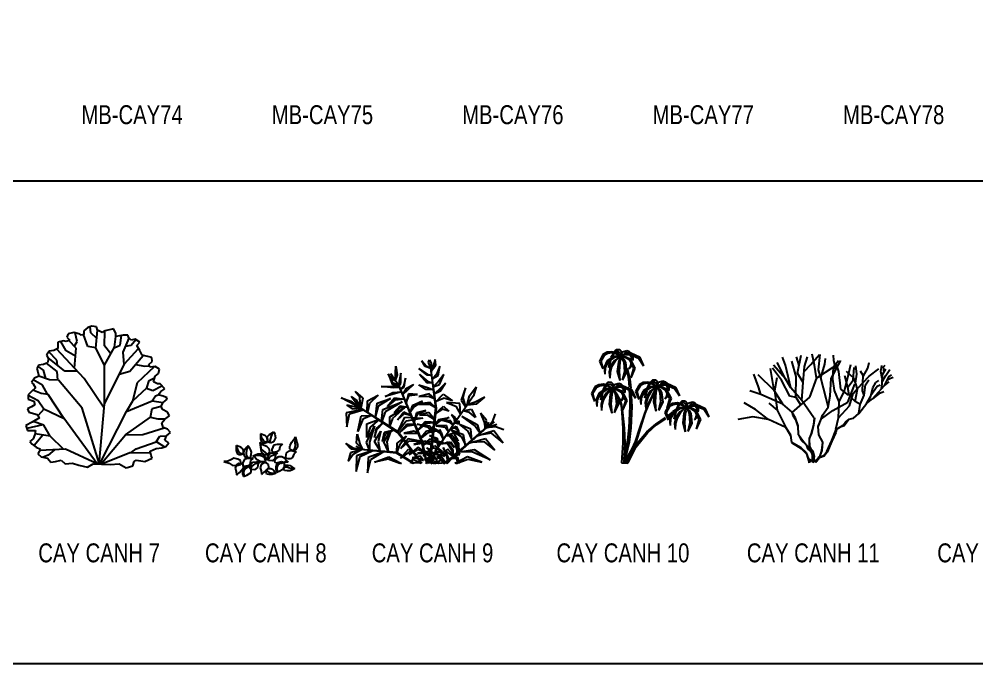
# Model space of a CAD drawing. Header units: millimetres. Extents: x 21129 to 2803301, y -510327 to 166837.
# Drawn here: x 243254 to 263474, y -160163 to -146545 of the extents above; entities that cross this region are included whole.
import ezdxf
from ezdxf.enums import TextEntityAlignment as Align

# ---------------------------------------------------------------- set-up
doc = ezdxf.new("R2010")
doc.units = ezdxf.units.MM
doc.layers.add('....01_TNT_A_DRAWING', color=7, linetype='Continuous')
doc.layers.add('....20_TNT_N_TEXT', color=9, linetype='Continuous')
doc.layers.add('....13_TNT_F_TREE', color=76, linetype='Continuous', transparency=0.5)
doc.styles.add('.TNT_A_TXT_3_NOTE', font='uromans.shx', dxfattribs={"width": 0.8})

# ---------------------------------------------------------------- blocks, each defined once
blk = doc.blocks.new('.TNT_KHUNG LAYOUT_2')
at = {"color": 14}
blk.add_lwpolyline([(15, 312), (435, 312), (435, 15), (15, 15)], close=True, dxfattribs=at)
blk = doc.blocks.new('caycanh10')
for p, q in [((-211, 1148), (-247, 1077)), ((-198, 1138), (-234, 1076)), ((-168, 1170), (-211, 1148)), ((-161, 1156), (-198, 1138)), ((-119, 1176), (-168, 1170)), ((-102, 1126), (-166, 1084)), ((-121, 1164), (-161, 1156)), ((-94, 1115), (-153, 1074)), ((-115, 1138), (-126, 1116)), ((-70, 1155), (-121, 1164)), ((-65, 1163), (-119, 1176)), ((-110, 1135), (-117, 1119)), ((-101, 1160), (-115, 1138)), ((-90, 1157), (-110, 1135)), ((-25, 1128), (-102, 1126)), ((-70, 1196), (-94, 1170)), ((-23, 1125), (-94, 1115)), ((-27, 1125), (-89, 1084)), ((-68, 1175), (-86, 1160)), ((-29, 1125), (-82, 1077)), ((-34, 1196), (-70, 1196)), ((-25, 1125), (-70, 1155)), ((-45, 1176), (-68, 1175)), ((-20, 1128), (-65, 1163)), ((-21, 1158), (-45, 1176)), ((-16, 1131), (-35, 1099)), ((-10, 1168), (-34, 1196)), ((-27, 1128), (23, 1146)), ((-16, 1131), (-25, 1098)), ((-18, 1128), (-21, 1158)), ((-20, 1128), (-4, 1175)), ((-20, 1132), (28, 1158)), ((-20, 1128), (25, 1118)), ((-18, 1128), (-3, 1096)), ((-18, 1125), (8, 1097)), ((-16, 1132), (-10, 1168)), ((-16, 1128), (32, 1124)), ((-4, 1175), (42, 1189)), ((18, 1144), (25, 1163)), ((23, 1146), (76, 1148)), ((25, 1163), (45, 1170)), ((25, 1118), (65, 1093)), ((28, 1158), (83, 1164)), ((32, 1124), (76, 1103)), ((42, 1189), (64, 1181)), ((45, 1170), (56, 1166)), ((56, 1166), (65, 1157)), ((64, 1181), (80, 1164)), ((74, 1148), (84, 1130)), ((76, 1148), (164, 1109)), ((83, 1164), (175, 1121)), ((84, 1130), (89, 1109)), ((87, 1148), (100, 1130)), ((100, 1130), (105, 1109)), ((175, 1121), (217, 1029)), ((-247, 1077), (-213, 994)), ((-234, 1076), (-213, 997)), ((-166, 1084), (-199, 1015)), ((-199, 1015), (-191, 939)), ((-188, 1011), (-191, 939)), ((-153, 1074), (-188, 1011)), ((-130, 1084), (-153, 1007)), ((-137, 1080), (-153, 1007)), ((-130, 1023), (-145, 961)), ((-119, 1016), (-136, 958)), ((-89, 1084), (-130, 1023)), ((-82, 1077), (-119, 1016)), ((-48, 1066), (-60, 966)), ((-35, 1099), (-48, 1066)), ((-32, 1066), (-41, 968)), ((-25, 1098), (-32, 1066)), ((-3, 1096), (9, 1061)), ((8, 1097), (27, 1064)), ((9, 1061), (17, 967)), ((27, 1064), (39, 965)), ((65, 1093), (112, 1001)), ((76, 1019), (70, 1008)), ((83, 1016), (73, 1005)), ((76, 1103), (127, 1003)), ((83, 1043), (76, 1019)), ((85, 1068), (83, 1043)), ((91, 1035), (83, 1016)), ((89, 1109), (90, 1101)), ((90, 1101), (89, 1093)), ((94, 1055), (91, 1035)), ((105, 1095), (101, 1080)), ((105, 1109), (105, 1095)), ((164, 1109), (217, 1029)), ((-145, 961), (-139, 898)), ((-136, 958), (-139, 898)), ((-60, 966), (-32, 871)), ((-41, 968), (-32, 871)), ((17, 967), (-7, 875)), ((39, 965), (-7, 875)), ((63, 885), (41, 999)), ((45, 1004), (72, 885)), ((73, 1005), (60, 997)), ((70, 1008), (62, 997)), ((127, 1003), (83, 901)), ((112, 1001), (83, 901)), ((-253, 827), (-296, 805)), ((-246, 814), (-283, 795)), ((-204, 834), (-253, 827)), ((-207, 821), (-246, 814)), ((-155, 812), (-207, 821)), ((-151, 820), (-204, 834)), ((-186, 818), (-200, 795)), ((-175, 814), (-195, 792)), ((-155, 854), (-180, 827)), ((-153, 832), (-171, 818)), ((-119, 853), (-155, 854)), ((-110, 782), (-155, 812)), ((-130, 834), (-153, 832)), ((-106, 786), (-151, 820)), ((-106, 815), (-130, 834)), ((-96, 825), (-119, 853)), ((-106, 786), (-90, 832)), ((-106, 789), (-57, 815)), ((-103, 786), (-106, 815)), ((-101, 789), (-96, 825)), ((-90, 832), (-43, 846)), ((-68, 802), (-60, 820)), ((-60, 820), (-41, 827)), ((-57, 815), (-3, 821)), ((-43, 846), (-21, 838)), ((-41, 827), (-29, 823)), ((-29, 823), (-20, 814)), ((-21, 838), (-5, 821)), ((-3, 821), (90, 778)), ((69, 801), (63, 885)), ((72, 885), (82, 793)), ((170, 827), (134, 757)), ((184, 818), (147, 756)), ((213, 850), (170, 827)), ((220, 836), (184, 818)), ((262, 856), (213, 850)), ((260, 843), (220, 836)), ((267, 818), (255, 795)), ((311, 834), (260, 843)), ((316, 843), (262, 856)), ((271, 814), (264, 798)), ((280, 840), (267, 818)), ((291, 837), (271, 814)), ((311, 876), (287, 850)), ((313, 854), (296, 840)), ((347, 875), (311, 876)), ((356, 805), (311, 834)), ((336, 856), (313, 854)), ((361, 808), (316, 843)), ((360, 838), (336, 856)), ((371, 847), (347, 875)), ((365, 810), (347, 779)), ((354, 808), (404, 826)), ((365, 810), (356, 778)), ((363, 808), (360, 838)), ((361, 808), (377, 854)), ((361, 811), (409, 837)), ((365, 811), (371, 847)), ((377, 854), (423, 869)), ((399, 824), (407, 843)), ((404, 826), (457, 827)), ((407, 843), (426, 850)), ((409, 837), (464, 843)), ((423, 869), (445, 860)), ((426, 850), (437, 846)), ((437, 846), (446, 837)), ((445, 860), (462, 843)), ((455, 827), (465, 809)), ((457, 827), (545, 789)), ((464, 843), (556, 801)), ((465, 809), (471, 789)), ((468, 827), (481, 810)), ((481, 810), (486, 789)), ((-296, 805), (-332, 734)), ((-332, 734), (-299, 651)), ((-283, 795), (-320, 734)), ((-320, 734), (-299, 654)), ((-251, 741), (-284, 672)), ((-238, 731), (-273, 668)), ((-187, 783), (-251, 741)), ((-179, 772), (-238, 731)), ((-216, 741), (-238, 664)), ((-222, 738), (-238, 664)), ((-174, 741), (-216, 680)), ((-200, 795), (-211, 773)), ((-167, 734), (-204, 673)), ((-195, 792), (-202, 776)), ((-110, 786), (-187, 783)), ((-108, 782), (-179, 772)), ((-112, 782), (-174, 741)), ((-115, 782), (-167, 734)), ((-134, 723), (-145, 624)), ((-120, 756), (-134, 723)), ((-117, 723), (-126, 625)), ((-101, 788), (-120, 756)), ((-110, 756), (-117, 723)), ((-112, 786), (-62, 803)), ((-101, 788), (-110, 756)), ((-106, 786), (-60, 775)), ((-103, 786), (-88, 753)), ((-103, 782), (-78, 754)), ((-103, 775), (-38, 668)), ((-101, 786), (-53, 782)), ((-100, 779), (-34, 672)), ((-88, 753), (-77, 718)), ((-78, 754), (-59, 721)), ((-77, 718), (-69, 624)), ((-62, 803), (-9, 805)), ((-60, 775), (-20, 750)), ((-59, 721), (-47, 622)), ((-53, 782), (-9, 760)), ((-20, 750), (26, 658)), ((-12, 805), (-1, 787)), ((-9, 805), (79, 766)), ((-9, 760), (42, 661)), ((0, 725), (-2, 700)), ((-1, 787), (4, 766)), ((2, 805), (14, 787)), ((4, 766), (5, 758)), ((5, 758), (4, 750)), ((9, 712), (6, 692)), ((14, 787), (20, 766)), ((19, 752), (15, 738)), ((20, 766), (19, 752)), ((78, 660), (69, 775)), ((79, 766), (132, 686)), ((82, 762), (92, 654)), ((90, 778), (132, 686)), ((134, 757), (168, 673)), ((147, 756), (168, 677)), ((215, 763), (183, 694)), ((228, 754), (194, 691)), ((279, 806), (215, 763)), ((287, 794), (228, 754)), ((251, 763), (228, 686)), ((244, 760), (228, 686)), ((292, 764), (251, 702)), ((299, 757), (262, 696)), ((266, 601), (334, 744)), ((350, 801), (267, 627)), ((356, 808), (279, 806)), ((358, 805), (287, 794)), ((354, 805), (292, 764)), ((352, 805), (299, 757)), ((333, 745), (321, 646)), ((347, 779), (333, 745)), ((349, 745), (340, 648)), ((356, 778), (349, 745)), ((361, 808), (406, 798)), ((363, 808), (379, 775)), ((363, 805), (389, 777)), ((365, 808), (414, 804)), ((379, 775), (390, 741)), ((389, 777), (408, 744)), ((390, 741), (398, 646)), ((406, 798), (446, 773)), ((408, 744), (420, 644)), ((414, 804), (457, 782)), ((446, 773), (493, 680)), ((457, 782), (509, 683)), ((464, 723), (457, 699)), ((466, 747), (464, 723)), ((473, 714), (464, 696)), ((471, 789), (471, 781)), ((471, 781), (471, 773)), ((475, 734), (473, 714)), ((486, 774), (482, 760)), ((486, 789), (486, 774)), ((545, 789), (598, 709)), ((556, 801), (598, 709)), ((-284, 672), (-276, 597)), ((-273, 668), (-276, 597)), ((-216, 680), (-230, 618)), ((-230, 618), (-225, 555)), ((-222, 615), (-225, 555)), ((-204, 673), (-222, 615)), ((-145, 624), (-117, 528)), ((-126, 625), (-117, 528)), ((-69, 624), (-92, 532)), ((-47, 622), (-92, 532)), ((-38, 668), (-20, 608)), ((-34, 672), (-14, 612)), ((-13, 662), (-25, 654)), ((-15, 665), (-23, 654)), ((-20, 608), (-13, 532)), ((-9, 677), (-15, 665)), ((-14, 612), (-3, 534)), ((-3, 673), (-13, 662)), ((-2, 700), (-9, 677)), ((6, 692), (-3, 673)), ((42, 661), (-3, 558)), ((26, 658), (-3, 558)), ((78, 603), (78, 660)), ((92, 654), (94, 599)), ((183, 694), (190, 619)), ((194, 691), (190, 619)), ((267, 627), (226, 524)), ((251, 702), (236, 641)), ((236, 641), (242, 577)), ((245, 638), (242, 577)), ((262, 696), (245, 638)), ((321, 646), (349, 550)), ((340, 648), (349, 550)), ((398, 646), (374, 555)), ((420, 644), (374, 555)), ((454, 685), (441, 677)), ((451, 687), (444, 677)), ((457, 699), (451, 687)), ((464, 696), (454, 685)), ((509, 683), (464, 581)), ((493, 680), (464, 581)), ((523, 628), (480, 606)), ((530, 615), (493, 597)), ((571, 635), (523, 628)), ((569, 622), (530, 615)), ((620, 613), (569, 622)), ((625, 621), (571, 635)), ((589, 619), (576, 597)), ((601, 616), (580, 593)), ((621, 655), (596, 629)), ((623, 633), (605, 619)), ((666, 584), (620, 613)), ((657, 654), (621, 655)), ((645, 635), (623, 633)), ((670, 587), (625, 621)), ((669, 617), (645, 635)), ((680, 626), (657, 654)), ((672, 587), (669, 617)), ((670, 587), (686, 633)), ((670, 590), (719, 616)), ((675, 590), (680, 626)), ((686, 633), (733, 648)), ((708, 603), (716, 622)), ((716, 622), (735, 629)), ((719, 616), (773, 622)), ((733, 648), (755, 639)), ((735, 629), (747, 625)), ((747, 625), (755, 616)), ((755, 639), (771, 622)), ((773, 622), (865, 580)), ((-13, 532), (-2, 370)), ((-3, 534), (14, 370)), ((66, 374), (78, 603)), ((94, 599), (85, 374)), ((226, 524), (174, 368)), ((189, 376), (236, 524)), ((236, 524), (266, 601)), ((480, 606), (444, 536)), ((444, 536), (477, 452)), ((493, 597), (456, 535)), ((456, 535), (477, 456)), ((464, 489), (519, 533)), ((470, 480), (507, 506)), ((524, 542), (492, 473)), ((538, 532), (503, 470)), ((589, 584), (524, 542)), ((597, 573), (538, 532)), ((560, 542), (538, 465)), ((554, 539), (538, 465)), ((602, 543), (560, 481)), ((576, 597), (565, 574)), ((609, 536), (571, 475)), ((580, 593), (574, 577)), ((666, 587), (589, 584)), ((668, 584), (597, 573)), ((663, 584), (602, 543)), ((661, 584), (609, 536)), ((642, 524), (631, 425)), ((656, 558), (642, 524)), ((658, 524), (650, 427)), ((675, 589), (656, 558)), ((666, 557), (658, 524)), ((663, 587), (713, 605)), ((675, 589), (666, 557)), ((670, 587), (716, 576)), ((672, 587), (688, 554)), ((672, 584), (698, 556)), ((675, 587), (723, 583)), ((688, 554), (699, 520)), ((698, 556), (717, 523)), ((699, 520), (707, 425)), ((713, 605), (767, 606)), ((716, 576), (755, 552)), ((717, 523), (729, 423)), ((723, 583), (767, 561)), ((755, 552), (802, 459)), ((764, 606), (775, 588)), ((767, 606), (855, 568)), ((767, 561), (818, 462)), ((776, 526), (774, 501)), ((775, 588), (780, 568)), ((778, 606), (790, 589)), ((780, 568), (780, 560)), ((780, 560), (780, 552)), ((784, 513), (782, 493)), ((790, 589), (796, 568)), ((795, 553), (791, 539)), ((796, 568), (795, 553)), ((855, 568), (908, 488)), ((865, 580), (908, 488)), ((251, 330), (346, 412)), ((346, 412), (451, 480)), ((352, 403), (454, 471)), ((492, 473), (500, 398)), ((503, 470), (500, 398)), ((560, 481), (545, 419)), ((545, 419), (551, 356)), ((554, 417), (551, 356)), ((571, 475), (554, 417)), ((631, 425), (658, 329)), ((650, 427), (658, 329)), ((707, 425), (684, 334)), ((729, 423), (684, 334)), ((763, 464), (751, 456)), ((761, 466), (753, 456)), ((767, 478), (761, 466)), ((773, 475), (763, 464)), ((774, 501), (767, 478)), ((782, 493), (773, 475)), ((818, 462), (773, 359)), ((802, 459), (773, 359)), ((-2, 370), (0, 213)), ((14, 370), (20, 212)), ((51, 242), (66, 374)), ((85, 374), (66, 222)), ((174, 368), (128, 229)), ((133, 188), (251, 330)), ((139, 171), (260, 321)), ((143, 229), (189, 376)), ((260, 321), (352, 403)), ((0, 213), (-14, 4)), ((11, 39), (51, 242)), ((20, 212), (11, 0)), ((66, 222), (14, 0)), ((128, 229), (94, 151)), ((110, 148), (143, 229)), ((94, 151), (11, 4)), ((29, 0), (110, 148)), ((45, 26), (133, 188)), ((51, 0), (139, 171)), ((-14, 4), (51, 0))]:
    blk.add_line(p, q)
blk = doc.blocks.new('caycanh9')
for p, q in [((-394, 873), (-387, 1025)), ((-387, 1025), (-372, 931)), ((-78, 1020), (-112, 1079)), ((-112, 1079), (-67, 1026)), ((-17, 1000), (-78, 1020)), ((-67, 1026), (-17, 1000)), ((-42, 1065), (-31, 1092)), ((-17, 1000), (-42, 1065)), ((-31, 1092), (-15, 1053)), ((34, 585), (-19, 1015)), ((-15, 1053), (-17, 1000)), ((10, 1038), (-14, 975)), ((-13, 971), (34, 1034)), ((29, 1093), (10, 1038)), ((34, 1034), (29, 1093)), ((77, 1025), (43, 940)), ((59, 926), (77, 1025)), ((-469, 944), (-423, 825)), ((-415, 843), (-469, 944)), ((-394, 873), (-439, 944)), ((-439, 944), (-432, 890)), ((-372, 931), (-394, 873)), ((-336, 951), (-351, 861)), ((-336, 845), (-336, 951)), ((-145, 999), (-57, 940)), ((-58, 930), (-145, 999)), ((-136, 936), (-51, 861)), ((-55, 843), (-136, 936)), ((-8, 927), (-58, 930)), ((-57, 940), (-8, 927)), ((41, 582), (-13, 971)), ((-3, 890), (59, 926)), ((43, 940), (1, 892)), ((120, 935), (61, 859)), ((74, 832), (120, 935)), ((-542, 809), (-424, 810)), ((-412, 796), (-542, 809)), ((-432, 890), (-394, 873)), ((-424, 810), (-346, 800)), ((-423, 825), (-353, 816)), ((-350, 821), (-415, 843)), ((-353, 816), (-394, 873)), ((-117, 233), (-356, 823)), ((-353, 816), (-336, 845)), ((-109, 237), (-353, 816)), ((-351, 861), (-350, 821)), ((-307, 812), (-336, 777)), ((-284, 897), (-307, 812)), ((-298, 803), (-284, 897)), ((-275, 792), (-201, 830)), ((-201, 830), (-268, 767)), ((-143, 825), (-53, 798)), ((-69, 778), (-143, 825)), ((2, 847), (-55, 843)), ((-51, 861), (2, 847)), ((61, 859), (7, 805)), ((7, 805), (74, 832)), ((138, 843), (68, 774)), ((83, 765), (138, 843)), ((-817, 756), (-736, 686)), ((-767, 698), (-817, 756)), ((-685, 657), (-575, 717)), ((-575, 717), (-667, 629)), ((-499, 704), (-418, 746)), ((-414, 727), (-499, 704)), ((-418, 746), (-327, 754)), ((-327, 754), (-414, 727)), ((-346, 800), (-412, 796)), ((-336, 777), (-298, 803)), ((-314, 724), (-275, 792)), ((-268, 767), (-314, 724)), ((-255, 731), (-278, 639)), ((-278, 639), (-246, 713)), ((-157, 724), (-255, 731)), ((-246, 713), (-157, 724)), ((-37, 733), (-143, 704)), ((11, 775), (-69, 778)), ((-53, 798), (11, 775)), ((22, 682), (-37, 733)), ((68, 774), (16, 731)), ((16, 731), (83, 765)), ((27, 641), (113, 727)), ((113, 727), (210, 657)), ((349, 796), (301, 666)), ((323, 692), (349, 796)), ((366, 614), (392, 710)), ((431, 710), (366, 614)), ((392, 710), (462, 805)), ((462, 805), (431, 710)), ((-963, 691), (-862, 655)), ((-757, 581), (-963, 691)), ((-906, 612), (-848, 573)), ((-760, 582), (-906, 612)), ((-862, 655), (-773, 589)), ((-860, 705), (-798, 662)), ((-770, 588), (-860, 705)), ((-798, 662), (-760, 582)), ((-760, 582), (-767, 698)), ((-736, 686), (-758, 581)), ((-691, 538), (-685, 657)), ((-667, 629), (-687, 536)), ((-601, 482), (-585, 633)), ((-585, 633), (-444, 681)), ((-444, 681), (-573, 603)), ((-525, 567), (-322, 648)), ((-322, 648), (-499, 543)), ((-478, 597), (-401, 688)), ((-397, 666), (-478, 597)), ((-401, 688), (-294, 677)), ((-294, 677), (-397, 666)), ((-107, 655), (-215, 605)), ((-199, 596), (-107, 655)), ((-26, 641), (-161, 623)), ((-161, 623), (-28, 621)), ((-143, 704), (-42, 708)), ((-42, 708), (22, 682)), ((-28, 621), (30, 589)), ((34, 585), (-26, 641)), ((122, 686), (21, 645)), ((210, 657), (122, 686)), ((288, 631), (149, 640)), ((149, 640), (245, 601)), ((232, 425), (366, 614)), ((295, 514), (288, 631)), ((301, 666), (351, 592)), ((351, 592), (323, 692)), ((449, 645), (366, 614)), ((366, 614), (466, 627)), ((553, 696), (449, 645)), ((466, 627), (553, 696)), ((-736, 567), (-913, 531)), ((-913, 531), (-904, 382)), ((-904, 382), (-877, 521)), ((-877, 521), (-731, 564)), ((-848, 573), (-757, 581)), ((-363, 330), (-770, 588)), ((-370, 324), (-758, 581)), ((-573, 603), (-605, 484)), ((-538, 441), (-525, 567)), ((-499, 543), (-534, 439)), ((-451, 488), (-295, 583)), ((-295, 583), (-424, 471)), ((-406, 533), (-343, 605)), ((-345, 583), (-406, 533)), ((-370, 457), (-304, 540)), ((-300, 519), (-370, 457)), ((-258, 590), (-345, 583)), ((-343, 605), (-258, 590)), ((-304, 540), (-221, 502)), ((-220, 500), (-300, 519)), ((-215, 605), (-235, 537)), ((-235, 537), (-199, 596)), ((-170, 531), (-194, 438)), ((-194, 438), (-156, 520)), ((-71, 556), (-170, 531)), ((-156, 520), (-71, 556)), ((-38, 534), (-139, 507)), ((-139, 507), (-57, 511)), ((-57, 511), (20, 461)), ((20, 461), (-38, 534)), ((-34, -3), (34, 585)), ((-26, -3), (41, 582)), ((27, 522), (116, 601)), ((106, 569), (27, 522)), ((173, 549), (106, 569)), ((116, 601), (173, 549)), ((202, 512), (229, 472)), ((245, 477), (202, 512)), ((245, 601), (295, 514)), ((322, 552), (410, 570)), ((392, 536), (322, 552)), ((453, 483), (392, 536)), ((410, 570), (453, 483)), ((508, 528), (545, 431)), ((570, 455), (508, 528)), ((662, 519), (630, 436)), ((-788, 335), (-752, 500)), ((-736, 464), (-788, 335)), ((-752, 500), (-646, 502)), ((-639, 505), (-736, 464)), ((-695, 270), (-693, 416)), ((-693, 416), (-570, 462)), ((-565, 459), (-659, 380)), ((-520, 430), (-599, 361)), ((-587, 354), (-517, 428)), ((-450, 386), (-451, 488)), ((-424, 471), (-450, 394)), ((-365, 332), (-293, 485)), ((-278, 444), (-363, 335)), ((-273, 409), (-340, 328)), ((-293, 485), (-101, 474)), ((-101, 474), (-278, 444)), ((-181, 408), (-273, 409)), ((-266, 393), (-181, 408)), ((-163, 412), (-29, 394)), ((-46, 376), (-163, 412)), ((-155, 347), (-76, 438)), ((-73, 414), (-155, 347)), ((-76, 438), (52, 431)), ((52, 431), (-73, 414)), ((12, 394), (66, 461)), ((74, 444), (12, 394)), ((34, 138), (232, 425)), ((40, 137), (230, 421)), ((66, 461), (176, 483)), ((176, 483), (74, 444)), ((93, 456), (180, 431)), ((194, 447), (93, 456)), ((180, 431), (216, 402)), ((216, 402), (194, 447)), ((229, 472), (232, 425)), ((230, 421), (279, 447)), ((232, 425), (245, 477)), ((279, 413), (232, 425)), ((279, 447), (279, 413)), ((286, 409), (374, 337)), ((403, 358), (286, 409)), ((310, 491), (452, 385)), ((480, 399), (310, 491)), ((545, 431), (554, 366)), ((553, 360), (570, 455)), ((567, 372), (679, 410)), ((590, 431), (568, 379)), ((570, 373), (654, 436)), ((630, 436), (573, 372)), ((573, 372), (590, 431)), ((-803, 210), (-796, 306)), ((-796, 306), (-769, 205)), ((-697, 217), (-613, 392)), ((-659, 380), (-695, 270)), ((-613, 392), (-667, 222)), ((-599, 361), (-611, 270)), ((-611, 270), (-587, 354)), ((-611, 229), (-547, 339)), ((-547, 339), (-575, 229)), ((-511, 325), (-530, 227)), ((-530, 227), (-489, 313)), ((-515, 225), (-439, 342)), ((-395, 351), (-511, 325)), ((-489, 313), (-400, 354)), ((-439, 342), (-484, 225)), ((-115, -3), (-370, 324)), ((-112, -3), (-363, 330)), ((-340, 328), (-266, 393)), ((-202, 339), (-302, 317)), ((-302, 317), (-202, 317)), ((-142, 316), (-202, 339)), ((-202, 317), (-141, 312)), ((-123, 271), (-65, 342)), ((-49, 321), (-112, 270)), ((-65, 342), (86, 349)), ((86, 349), (-49, 321)), ((2, 308), (-46, 376)), ((-29, 394), (2, 308)), ((-6, 377), (79, 312)), ((95, 324), (-6, 377)), ((146, 396), (38, 393)), ((38, 393), (135, 380)), ((79, 312), (113, 253)), ((115, 256), (95, 324)), ((135, 380), (165, 338)), ((136, 287), (223, 319)), ((167, 331), (146, 396)), ((189, 363), (250, 389)), ((239, 369), (189, 363)), ((328, 298), (197, 348)), ((197, 348), (303, 280)), ((223, 319), (272, 232)), ((278, 331), (239, 369)), ((250, 389), (278, 331)), ((281, 126), (570, 375)), ((288, 122), (575, 377)), ((374, 337), (416, 247)), ((416, 242), (403, 358)), ((452, 385), (502, 316)), ((470, 289), (648, 346)), ((621, 318), (474, 292)), ((502, 316), (480, 399)), ((665, 382), (565, 371)), ((745, 215), (621, 318)), ((648, 346), (745, 215)), ((751, 350), (665, 382)), ((-916, 208), (-841, 160)), ((-860, 146), (-916, 208)), ((-734, 143), (-803, 210)), ((-769, 205), (-738, 148)), ((-667, 137), (-697, 217)), ((-667, 222), (-666, 137)), ((-554, 128), (-611, 229)), ((-575, 229), (-557, 132)), ((-465, 120), (-515, 225)), ((-484, 225), (-467, 125)), ((-376, 112), (-372, 210)), ((-372, 210), (-276, 285)), ((-276, 285), (-348, 189)), ((-256, 256), (-336, 156)), ((-336, 156), (-246, 236)), ((-109, 227), (-256, 256)), ((-246, 236), (-109, 227)), ((-80, 231), (-196, 198)), ((-196, 198), (-91, 214)), ((-112, 270), (-123, 271)), ((-61, -3), (-117, 233)), ((-58, -3), (-109, 237)), ((-33, 252), (-106, 186)), ((-106, 186), (-31, 231)), ((-91, 214), (-11, 195)), ((-11, 195), (-80, 231)), ((111, 214), (-33, 252)), ((-31, 292), (50, 263)), ((39, 252), (-31, 292)), ((-31, 231), (111, 214)), ((63, 180), (39, 252)), ((50, 263), (63, 180)), ((187, 209), (77, 201)), ((80, 204), (189, 225)), ((212, 288), (136, 287)), ((149, 225), (207, 128)), ((218, 138), (149, 225)), ((278, 210), (182, 285)), ((182, 285), (254, 189)), ((230, 164), (187, 209)), ((189, 225), (230, 164)), ((272, 232), (212, 288)), ((227, 238), (247, 173)), ((259, 195), (227, 238)), ((282, 112), (278, 210)), ((303, 280), (347, 190)), ((348, 184), (328, 298)), ((381, 212), (559, 261)), ((548, 226), (387, 217)), ((658, 135), (548, 226)), ((559, 261), (658, 135)), ((-865, 110), (-889, 19)), ((-752, 145), (-865, 110)), ((-755, 144), (-860, 146)), ((-841, 160), (-757, 141)), ((-838, 96), (-750, 145)), ((-805, 179), (-757, 150)), ((-757, 141), (-805, 179)), ((-625, 134), (-803, 76)), ((-764, 69), (-631, 134)), ((-380, 105), (-762, 144)), ((-376, 112), (-757, 145)), ((-508, 124), (-681, 60)), ((-652, 38), (-515, 124)), ((-202, -3), (-380, 105)), ((-348, 189), (-376, 115)), ((-195, -3), (-376, 112)), ((-339, 51), (-255, 146)), ((-228, 128), (-338, 52)), ((-255, 146), (-161, 84)), ((-152, 169), (-246, 92)), ((-246, 92), (-157, 144)), ((-161, 84), (-228, 128)), ((-75, 126), (-160, 101)), ((-160, 101), (-84, 106)), ((-157, 144), (-102, 132)), ((-102, 132), (-152, 169)), ((-98, 75), (-49, 128)), ((-35, 105), (-94, 80)), ((-84, 106), (-25, 72)), ((-25, 72), (-75, 126)), ((-60, 162), (-28, 147)), ((25, 80), (-60, 162)), ((-49, 128), (131, 74)), ((131, 74), (-35, 105)), ((-28, 147), (25, 80)), ((-16, 147), (20, 186)), ((7, 160), (-16, 147)), ((-8, -3), (34, 138)), ((-5, -3), (40, 137)), ((101, 124), (7, 160)), ((20, 186), (101, 124)), ((86, 114), (30, 116)), ((31, 120), (95, 127)), ((161, 146), (67, 84)), ((131, 83), (86, 114)), ((95, 127), (131, 83)), ((111, -3), (282, 112)), ((113, 164), (147, 72)), ((169, 61), (113, 164)), ((118, -3), (286, 105)), ((134, 128), (244, 52)), ((147, -3), (263, 119)), ((154, -3), (266, 117)), ((245, 51), (161, 146)), ((207, 128), (219, 73)), ((222, 77), (218, 138)), ((246, 101), (283, 110)), ((274, 81), (246, 101)), ((247, 173), (263, 119)), ((254, 189), (282, 115)), ((261, 117), (259, 195)), ((416, 118), (262, 114)), ((263, 119), (290, 151)), ((290, 123), (263, 119)), ((266, 117), (439, 144)), ((283, 110), (274, 81)), ((290, 151), (290, 123)), ((609, 36), (416, 118)), ((439, 144), (609, 36)), ((-889, 19), (-838, 96)), ((-803, 76), (-805, -87)), ((-805, -87), (-764, 69)), ((-681, 60), (-688, -101)), ((-688, -101), (-652, 38)), ((-613, 9), (-463, 66)), ((-468, 40), (-613, 9)), ((-344, -3), (-468, 40)), ((-463, 66), (-328, -3)), ((-228, -3), (-209, 42)), ((-129, 72), (-215, 56)), ((-215, 56), (-138, 48)), ((-209, 42), (-125, 0)), ((-197, 2), (-201, -3)), ((-125, 0), (-197, 2)), ((-138, 48), (-95, 29)), ((-95, 29), (-129, 72)), ((-37, 60), (-84, 33)), ((-84, 33), (-37, 43)), ((-71, -3), (-40, 30)), ((-42, 7), (-57, -3)), ((15, -3), (-42, 7)), ((-40, 30), (31, -3)), ((17, 30), (-37, 60)), ((-37, 43), (17, 30)), ((-28, 51), (11, 83)), ((11, 54), (-28, 45)), ((-17, -3), (48, 29)), ((44, 11), (2, -3)), ((11, 83), (50, 36)), ((50, 36), (11, 54)), ((115, 42), (31, 0)), ((31, 0), (103, 2)), ((65, -3), (44, 11)), ((45, 68), (92, 38)), ((48, 29), (75, -3)), ((92, 38), (109, -3)), ((103, 2), (107, -3)), ((134, -3), (115, 42)), ((147, 72), (162, 14)), ((162, 14), (169, 61)), ((193, 46), (263, 66)), ((254, 48), (193, 46)), ((368, 66), (234, -3)), ((250, -3), (374, 40)), ((274, -3), (254, 48)), ((263, 66), (277, -3)), ((519, 9), (368, 66)), ((374, 40), (519, 9))]:
    blk.add_line(p, q)
blk.add_arc((59, 3), 66.2, 355.4348, 105.8283)
blk = doc.blocks.new('caycanh8')
for p, q in [((-55, 309), (-56, 292)), ((-39, 301), (-55, 309)), ((-48, 292), (-53, 308)), ((38, 301), (85, 330)), ((60, 283), (78, 326)), ((85, 330), (96, 305)), ((96, 305), (104, 268)), ((-64, 217), (-57, 170)), ((-35, 192), (-64, 217)), ((-64, 217), (-56, 197)), ((-56, 292), (-56, 255)), ((-56, 255), (-45, 226)), ((-41, 265), (-48, 292)), ((-45, 226), (-25, 213)), ((-26, 239), (-41, 265)), ((-20, 294), (-39, 301)), ((-7, 224), (-26, 239)), ((-25, 213), (-8, 213)), ((-4, 287), (-20, 294)), ((-8, 213), (13, 222)), ((13, 222), (-7, 224)), ((12, 273), (-4, 287)), ((12, 275), (38, 301)), ((23, 224), (12, 275)), ((22, 256), (12, 273)), ((15, 225), (20, 236)), ((20, 236), (22, 256)), ((42, 213), (23, 224)), ((45, 235), (60, 283)), ((49, 210), (45, 235)), ((82, 224), (49, 210)), ((104, 268), (82, 224)), ((257, 188), (276, 222)), ((276, 222), (289, 243)), ((289, 243), (308, 265)), ((308, 265), (312, 278)), ((311, 218), (312, 251)), ((312, 185), (311, 218)), ((312, 251), (312, 278)), ((312, 278), (320, 251)), ((320, 251), (328, 219)), ((328, 219), (336, 195)), ((-311, 187), (-312, 169)), ((-312, 169), (-312, 133)), ((-312, 133), (-301, 103)), ((-295, 178), (-311, 187)), ((-305, 169), (-309, 186)), ((-297, 142), (-305, 169)), ((-301, 103), (-281, 90)), ((-282, 116), (-297, 142)), ((-276, 172), (-295, 178)), ((-263, 101), (-282, 116)), ((-260, 164), (-276, 172)), ((-244, 150), (-260, 164)), ((-234, 134), (-244, 150)), ((-242, 102), (-236, 113)), ((-232, 128), (-237, 101)), ((-236, 113), (-234, 134)), ((-218, 149), (-232, 128)), ((-201, 168), (-218, 149)), ((-203, 100), (-199, 140)), ((-185, 181), (-201, 168)), ((-199, 140), (-187, 182)), ((-179, 176), (-185, 181)), ((-165, 151), (-179, 176)), ((-157, 136), (-165, 151)), ((-152, 116), (-157, 136)), ((-153, 92), (-152, 116)), ((-57, 170), (-49, 119)), ((-56, 197), (-51, 155)), ((-51, 155), (-33, 133)), ((-49, 119), (-17, 90)), ((9, 177), (-35, 192)), ((-33, 133), (-5, 109)), ((-5, 109), (23, 92)), ((34, 152), (9, 177)), ((20, 71), (45, 104)), ((31, 97), (42, 122)), ((42, 122), (34, 152)), ((45, 104), (85, 108)), ((67, 144), (89, 192)), ((71, 112), (67, 144)), ((118, 119), (71, 112)), ((85, 108), (125, 108)), ((89, 192), (125, 199)), ((125, 108), (104, 90)), ((108, 100), (125, 108)), ((140, 133), (118, 119)), ((125, 199), (176, 199)), ((147, 173), (140, 133)), ((176, 199), (147, 173)), ((213, 68), (217, 108)), ((217, 108), (249, 130)), ((249, 130), (271, 133)), ((253, 172), (257, 188)), ((253, 152), (253, 172)), ((264, 140), (253, 152)), ((277, 134), (264, 140)), ((271, 133), (319, 119)), ((277, 133), (291, 141)), ((305, 135), (277, 133)), ((291, 141), (305, 159)), ((319, 119), (297, 93)), ((305, 159), (312, 185)), ((320, 146), (305, 135)), ((333, 169), (320, 146)), ((336, 195), (333, 169)), ((-442, 17), (-387, -2)), ((-409, 17), (-442, 17)), ((-362, 38), (-409, 17)), ((-336, 53), (-362, 38)), ((-296, 42), (-336, 53)), ((-267, 27), (-296, 42)), ((-281, 90), (-264, 90)), ((-263, 2), (-267, 27)), ((-267, -13), (-263, 2)), ((-264, 90), (-243, 99)), ((-243, 99), (-263, 101)), ((-241, -2), (-219, 45)), ((-237, 101), (-230, 79)), ((-230, 79), (-218, 67)), ((-219, 45), (-183, 52)), ((-218, 67), (-188, 54)), ((-201, 74), (-203, 100)), ((-188, 54), (-201, 74)), ((-186, 54), (-169, 60)), ((-183, 52), (-132, 52)), ((-169, 60), (-157, 73)), ((-161, 27), (-168, -13)), ((-166, -23), (-140, 10)), ((-132, 52), (-161, 27)), ((-157, 73), (-153, 92)), ((-140, 10), (-100, 13)), ((-86, 93), (-137, 75)), ((-110, 78), (-137, 75)), ((-137, 75), (-115, 68)), ((-115, 68), (-97, 42)), ((-82, 80), (-110, 78)), ((-104, -5), (-78, 6)), ((-100, 13), (-60, 13)), ((-97, 42), (-53, 17)), ((-53, 97), (-86, 93)), ((-51, 76), (-82, 80)), ((-60, 13), (-82, -5)), ((-78, 6), (-60, 13)), ((-28, 90), (-53, 97)), ((-53, 17), (-2, 17)), ((-42, 74), (-51, 76)), ((-20, 2), (-49, -16)), ((-21, 63), (-42, 74)), ((-2, 68), (-28, 90)), ((-9, 48), (-21, 63)), ((12, -1), (-20, 2)), ((-17, 90), (16, 86)), ((-4, 32), (-9, 48)), ((-2, 17), (-4, 32)), ((5, 31), (-2, 68)), ((-2, 17), (5, 31)), ((16, 86), (31, 97)), ((16, 42), (20, 71)), ((27, 28), (16, 42)), ((27, 28), (31, 47)), ((67, 24), (27, 28)), ((31, 47), (40, 59)), ((40, 59), (58, 76)), ((58, 76), (82, 89)), ((96, 46), (67, 24)), ((82, 89), (108, 100)), ((89, 20), (111, 53)), ((104, 2), (89, 20)), ((104, 90), (96, 46)), ((162, -5), (104, 2)), ((127, 4), (105, -32)), ((111, 53), (136, 71)), ((164, 15), (127, 4)), ((164, 4), (127, -18)), ((136, 71), (169, 71)), ((202, 10), (162, -5)), ((189, 8), (164, 15)), ((197, 4), (164, 4)), ((169, 71), (209, 50)), ((197, -29), (197, 4)), ((235, 10), (202, 10)), ((209, 53), (213, 68)), ((235, 46), (209, 53)), ((209, 50), (209, 31)), ((209, 31), (235, 10)), ((260, 46), (235, 46)), ((282, 61), (260, 46)), ((297, 93), (282, 61)), ((-387, -2), (-354, -20)), ((-354, -20), (-307, -24)), ((-314, -21), (-325, -54)), ((-325, -54), (-314, -87)), ((-285, -3), (-314, -21)), ((-314, -87), (-311, -123)), ((-307, -24), (-267, -13)), ((-303, -120), (-278, -98)), ((-252, -7), (-285, -3)), ((-278, -98), (-234, -51)), ((-238, -21), (-252, -7)), ((-224, -41), (-246, -78)), ((-246, -78), (-246, -114)), ((-237, -35), (-241, -2)), ((-234, -51), (-238, -21)), ((-190, -28), (-237, -35)), ((-224, -63), (-235, -92)), ((-235, -92), (-232, -132)), ((-188, -31), (-224, -41)), ((-188, -41), (-224, -63)), ((-202, -129), (-155, -100)), ((-168, -13), (-190, -28)), ((-162, -38), (-188, -31)), ((-155, -41), (-188, -41)), ((-169, -52), (-166, -23)), ((-159, -67), (-169, -52)), ((-159, -67), (-155, -48)), ((-118, -70), (-159, -67)), ((-155, -48), (-146, -36)), ((-155, -74), (-155, -41)), ((-155, -100), (-155, -74)), ((-146, -36), (-128, -18)), ((-128, -18), (-104, -5)), ((-89, -48), (-118, -70)), ((-82, -5), (-89, -48)), ((-49, -16), (-60, -49)), ((-60, -49), (-49, -82)), ((-49, -82), (-46, -118)), ((-39, -114), (-13, -92)), ((-13, -92), (31, -45)), ((4, -94), (5, -81)), ((6, -108), (4, -94)), ((5, -81), (9, -68)), ((9, -68), (11, -79)), ((11, -79), (21, -89)), ((27, -16), (12, -1)), ((13, -68), (22, -62)), ((21, -89), (35, -99)), ((22, -62), (36, -56)), ((31, -45), (27, -16)), ((35, -99), (57, -104)), ((36, -56), (53, -58)), ((53, -58), (70, -64)), ((70, -64), (86, -77)), ((86, -77), (93, -88)), ((93, -88), (101, -101)), ((101, -101), (109, -106)), ((105, -32), (105, -69)), ((105, -69), (116, -94)), ((127, -18), (116, -47)), ((116, -47), (120, -87)), ((116, -94), (149, -83)), ((149, -83), (197, -54)), ((188, -49), (197, -42)), ((188, -69), (188, -49)), ((197, -79), (188, -69)), ((193, -41), (199, -31)), ((197, -54), (197, -29)), ((197, -42), (214, -40)), ((224, -83), (197, -79)), ((199, -31), (208, -23)), ((208, -23), (220, -22)), ((214, -40), (227, -41)), ((220, -22), (235, -20)), ((257, -80), (224, -83)), ((227, -41), (241, -45)), ((235, -20), (256, -26)), ((241, -45), (265, -53)), ((256, -26), (274, -38)), ((282, -70), (257, -80)), ((265, -53), (287, -56)), ((274, -38), (290, -51)), ((305, -58), (282, -70)), ((287, -56), (305, -58)), ((290, -51), (305, -58)), ((-311, -123), (-303, -120)), ((-246, -114), (-235, -140)), ((-235, -140), (-202, -129)), ((-46, -118), (-39, -114)), ((11, -118), (6, -108)), ((32, -122), (11, -118)), ((66, -121), (32, -122)), ((57, -104), (82, -107)), ((93, -112), (66, -121)), ((82, -107), (107, -107)), ((109, -106), (93, -112))]:
    blk.add_line(p, q)
blk = doc.blocks.new('caycanh7')
for p, q in [((-118, 1432), (-160, 1396)), ((-76, 1446), (-118, 1432)), ((-86, 1376), (-93, 1441)), ((-28, 1440), (-76, 1446)), ((-16, 1403), (-28, 1440)), ((152, 1417), (63, 1396)), ((176, 1374), (152, 1417)), ((-328, 1366), (-341, 1329)), ((-341, 1329), (-310, 1300)), ((-268, 1381), (-328, 1366)), ((-214, 1366), (-268, 1381)), ((-230, 1285), (-254, 1377)), ((-190, 1351), (-214, 1366)), ((-160, 1359), (-190, 1351)), ((-119, 1232), (-166, 1357)), ((-160, 1396), (-160, 1359)), ((-24, 1316), (-86, 1376)), ((-34, 1213), (-16, 1403)), ((33, 1381), (-16, 1403)), ((63, 1396), (33, 1381)), ((58, 1239), (61, 1395)), ((162, 1226), (176, 1337)), ((176, 1337), (176, 1374)), ((255, 1351), (176, 1337)), ((221, 1245), (238, 1348)), ((254, 1173), (316, 1321)), ((303, 1351), (255, 1351)), ((315, 1322), (303, 1351)), ((339, 1300), (315, 1322)), ((-376, 1293), (-437, 1278)), ((-437, 1278), (-437, 1226)), ((-437, 1226), (-437, 1212)), ((-348, 1187), (-405, 1286)), ((-346, 1286), (-376, 1293)), ((-310, 1300), (-346, 1286)), ((-243, 1213), (-321, 1296)), ((-262, 1233), (-230, 1285)), ((-33, 1218), (-119, 1232)), ((123, 1153), (58, 1239)), ((58, 1036), (162, 1226)), ((158, 1218), (221, 1245)), ((280, 1236), (339, 1245)), ((381, 1308), (339, 1300)), ((339, 1245), (387, 1304)), ((429, 1278), (381, 1308)), ((399, 1242), (429, 1278)), ((429, 1191), (399, 1242)), ((-526, 1183), (-557, 1139)), ((-557, 1139), (-533, 1102)), ((-361, 970), (-542, 1116)), ((-446, 1088), (-531, 1176)), ((-479, 1191), (-526, 1183)), ((-437, 1212), (-479, 1191)), ((-158, 892), (-449, 1206)), ((-249, 1128), (-348, 1187)), ((-259, 1001), (-243, 1213)), ((58, 1036), (-34, 1213)), ((263, 1041), (254, 1173)), ((267, 1049), (411, 1206)), ((326, 970), (465, 1137)), ((453, 1139), (429, 1191)), ((555, 1117), (453, 1139)), ((561, 1072), (555, 1117)), ((-641, 1036), (-659, 999)), ((-588, 980), (-646, 1025)), ((-587, 1043), (-641, 1036)), ((-545, 1058), (-587, 1043)), ((-443, 968), (-555, 1054)), ((-533, 1102), (-545, 1058)), ((-438, 1033), (-446, 1088)), ((58, 623), (267, 1049)), ((58, 623), (58, 1036)), ((385, 1041), (483, 1023)), ((404, 853), (586, 1021)), ((483, 1023), (532, 1028)), ((525, 1043), (561, 1072)), ((538, 1014), (525, 1043)), ((592, 1022), (538, 1014)), ((639, 992), (592, 1022)), ((-635, 919), (-683, 897)), ((-659, 999), (-647, 963)), ((-647, 963), (-635, 919)), ((-524, 879), (-636, 919)), ((-561, 892), (-588, 980)), ((-436, 876), (-443, 968)), ((-230, 970), (-361, 970)), ((213, 939), (326, 970)), ((573, 860), (592, 919)), ((592, 919), (627, 948)), ((627, 948), (639, 992)), ((-683, 897), (-713, 852)), ((-713, 852), (-695, 838)), ((-596, 823), (-695, 878)), ((-695, 838), (-671, 794)), ((-545, 727), (-596, 823)), ((-427, 875), (-524, 879)), ((-177, 581), (-427, 875)), ((54, 580), (-159, 893)), ((355, 657), (404, 853)), ((503, 794), (529, 872)), ((529, 872), (586, 901)), ((568, 768), (664, 817)), ((615, 838), (573, 860)), ((646, 838), (615, 838)), ((693, 786), (646, 838)), ((-713, 757), (-749, 720)), ((-749, 720), (-749, 677)), ((-642, 656), (-749, 715)), ((-671, 794), (-713, 757)), ((-613, 734), (-699, 769)), ((-536, 726), (-613, 734)), ((-369, 466), (-536, 726)), ((355, 657), (503, 794)), ((499, 791), (568, 768)), ((561, 656), (594, 709)), ((594, 709), (622, 720)), ((622, 720), (651, 757)), ((676, 706), (622, 720)), ((651, 757), (693, 786)), ((-749, 677), (-689, 654)), ((-677, 617), (-713, 596)), ((-689, 654), (-677, 617)), ((-583, 571), (-642, 656)), ((-1, -12), (58, 623)), ((290, 545), (355, 657)), ((290, 545), (561, 656)), ((561, 656), (675, 639)), ((657, 603), (676, 640)), ((718, 691), (676, 706)), ((676, 640), (711, 669)), ((711, 669), (718, 691)), ((-713, 596), (-755, 574)), ((-755, 574), (-743, 537)), ((-743, 537), (-653, 515)), ((-653, 515), (-629, 478)), ((-583, 571), (-644, 502)), ((-369, 466), (-583, 571)), ((0, 0), (-177, 581)), ((8, -9), (290, 545)), ((542, 486), (561, 578)), ((561, 578), (657, 603)), ((669, 566), (657, 603)), ((723, 537), (669, 566)), ((742, 500), (723, 537)), ((-707, 434), (-773, 397)), ((-594, 405), (-762, 366)), ((-629, 478), (-707, 434)), ((-583, 401), (-695, 441)), ((-21, -8), (-374, 473)), ((278, 299), (542, 486)), ((539, 484), (620, 466)), ((620, 466), (698, 467)), ((664, 426), (693, 463)), ((676, 375), (664, 426)), ((693, 463), (742, 500)), ((-773, 397), (-755, 346)), ((-755, 346), (-671, 346)), ((-671, 346), (-677, 302)), ((-518, 283), (-676, 309)), ((-518, 283), (-583, 401)), ((463, 303), (687, 372)), ((723, 360), (676, 375)), ((711, 288), (754, 325)), ((754, 325), (723, 360)), ((-695, 258), (-731, 229)), ((-731, 229), (-707, 200)), ((-677, 302), (-695, 258)), ((-593, 295), (-686, 185)), ((-374, 145), (-518, 283)), ((18, -10), (278, 299)), ((278, 299), (463, 303)), ((391, 152), (601, 224)), ((601, 224), (640, 283)), ((603, 227), (690, 172)), ((640, 283), (713, 289)), ((693, 243), (711, 288)), ((735, 214), (693, 243)), ((706, 177), (735, 214)), ((-707, 200), (-665, 170)), ((-665, 170), (-617, 148)), ((-617, 148), (-647, 97)), ((-354, 146), (-626, 133)), ((-470, 140), (-536, 84)), ((-22, -6), (-354, 146)), ((19, -10), (326, 113)), ((326, 113), (543, 107)), ((339, 112), (391, 152)), ((538, 126), (604, 155)), ((550, 82), (538, 126)), ((604, 155), (664, 163)), ((664, 163), (706, 177)), ((-647, 97), (-611, 68)), ((-611, 68), (-545, 52)), ((-536, 84), (-590, 63)), ((-545, 52), (-509, 9)), ((-509, 9), (-461, 16)), ((-461, 16), (-400, 31)), ((-400, 31), (-358, -6)), ((-358, -6), (-280, 1)), ((-280, 1), (-214, -21)), ((357, -28), (369, 16)), ((369, 16), (393, 31)), ((393, 31), (442, 23)), ((442, 23), (483, 16)), ((483, 16), (561, 52)), ((561, 52), (550, 82)), ((-214, -21), (-124, -43)), ((-124, -43), (-64, -6)), ((-64, -6), (117, -14)), ((117, -14), (213, -6)), ((213, -6), (285, -50)), ((285, -50), (357, -28))]:
    blk.add_line(p, q)
blk = doc.blocks.new('caycanh11')
for p, q in [((-294, 1036), (-326, 1119)), ((-150, 1032), (-178, 1123)), ((-166, 949), (-127, 1141)), ((-92, 1022), (-63, 1123)), ((-25, 1041), (65, 1146)), ((14, 1036), (-12, 1151)), ((56, 986), (72, 1146)), ((216, 1082), (212, 1141)), ((-294, 890), (-419, 1036)), ((-294, 890), (-383, 1064)), ((-239, 794), (-294, 1036)), ((-182, 913), (-226, 1077)), ((-108, 853), (-92, 1022)), ((-95, 968), (-25, 1041)), ((33, 899), (14, 1036)), ((36, 899), (209, 1013)), ((81, 899), (120, 1045)), ((120, 1045), (129, 1105)), ((190, 894), (289, 1082)), ((209, 1013), (267, 1082)), ((238, 986), (216, 1082)), ((270, 968), (238, 1064)), ((373, 935), (395, 1041)), ((459, 940), (450, 1027)), ((574, 1004), (590, 1064)), ((712, 968), (722, 1032)), ((741, 1018), (757, 1036)), ((747, 958), (741, 1018)), ((-579, 807), (-627, 940)), ((-412, 766), (-582, 931)), ((-412, 766), (-451, 1000)), ((-335, 876), (-431, 1004)), ((-185, 697), (-182, 913)), ((-108, 853), (-166, 949)), ((81, 899), (56, 986)), ((206, 885), (212, 1009)), ((289, 780), (270, 968)), ((328, 762), (373, 935)), ((363, 798), (331, 922)), ((430, 894), (350, 968)), ((421, 876), (430, 1009)), ((446, 844), (459, 940)), ((466, 789), (590, 917)), ((526, 926), (498, 972)), ((520, 762), (526, 926)), ((526, 913), (574, 1004)), ((590, 917), (693, 995)), ((728, 894), (712, 968)), ((728, 835), (731, 935)), ((731, 935), (767, 995)), ((731, 862), (767, 926)), ((751, 821), (799, 917)), ((767, 926), (808, 990)), ((799, 917), (827, 931)), ((-406, 766), (-383, 903)), ((-249, 707), (-335, 876)), ((-239, 794), (-294, 890)), ((-121, 661), (-108, 853)), ((-37, 697), (36, 899)), ((136, 684), (81, 899)), ((177, 711), (190, 894)), ((225, 766), (206, 885)), ((363, 643), (437, 835)), ((366, 803), (421, 876)), ((466, 780), (430, 894)), ((536, 716), (552, 826)), ((552, 826), (587, 881)), ((606, 716), (674, 812)), ((626, 679), (751, 821)), ((629, 794), (661, 853)), ((661, 853), (693, 871)), ((674, 812), (706, 826)), ((719, 789), (728, 835)), ((751, 821), (802, 858)), ((783, 881), (808, 894)), ((808, 894), (844, 908)), ((-553, 725), (-672, 762)), ((-553, 725), (-579, 807)), ((-322, 624), (-553, 725)), ((-322, 624), (-412, 766)), ((-377, 560), (-406, 766)), ((-121, 661), (-239, 794)), ((158, 592), (177, 711)), ((273, 647), (225, 766)), ((273, 647), (328, 762)), ((373, 716), (289, 780)), ((379, 716), (363, 798)), ((440, 652), (379, 716)), ((382, 606), (421, 734)), ((421, 734), (466, 789)), ((443, 652), (466, 780)), ((494, 620), (536, 716)), ((536, 716), (520, 762)), ((606, 707), (629, 794)), ((629, 679), (709, 743)), ((709, 743), (744, 757)), ((-611, 565), (-729, 638)), ((-377, 560), (-467, 633)), ((-223, 537), (-322, 624)), ((-182, 693), (-249, 707)), ((-223, 533), (-37, 697)), ((-137, 620), (-182, 693)), ((7, 478), (-121, 661)), ((158, 597), (136, 684)), ((206, 556), (363, 643)), ((267, 478), (273, 647)), ((491, 624), (443, 652)), ((482, 524), (565, 633)), ((482, 528), (494, 620)), ((562, 629), (606, 707)), ((565, 633), (626, 679)), ((-473, 459), (-611, 565)), ((-290, 382), (-377, 560)), ((-188, 473), (-223, 533)), ((-223, 533), (-220, 510)), ((-220, 510), (-188, 459)), ((88, 469), (206, 556)), ((97, 505), (158, 592)), ((267, 478), (382, 606)), ((424, 473), (482, 524)), ((-640, 487), (-797, 459)), ((-473, 459), (-640, 487)), ((-290, 377), (-473, 459)), ((-159, 395), (-188, 473)), ((-188, 459), (-162, 386)), ((-18, 313), (7, 404)), ((11, 473), (1, 400)), ((7, 404), (11, 478)), ((11, 478), (11, 473)), ((81, 464), (46, 386)), ((52, 382), (84, 464)), ((97, 505), (81, 464)), ((84, 464), (97, 505)), ((238, 359), (267, 478)), ((315, 400), (341, 432)), ((353, 432), (325, 395)), ((341, 432), (379, 464)), ((379, 464), (353, 432)), ((376, 464), (424, 473)), ((-239, 295), (-290, 377)), ((-290, 377), (-242, 290)), ((-162, 386), (-159, 304)), ((-156, 299), (-159, 395)), ((-159, 304), (-127, 244)), ((-18, 313), (-44, 263)), ((-41, 258), (-18, 313)), ((1, 400), (-18, 313)), ((46, 386), (56, 299)), ((59, 299), (52, 382)), ((196, 240), (241, 354)), ((238, 322), (196, 231)), ((244, 354), (238, 322)), ((241, 354), (315, 400)), ((273, 377), (244, 354)), ((325, 395), (273, 377)), ((-242, 290), (-230, 217)), ((-226, 217), (-239, 295)), ((-230, 217), (-127, 153)), ((-130, 162), (-226, 217)), ((-124, 253), (-156, 299)), ((-127, 244), (-76, 194)), ((-85, 203), (-124, 253)), ((-50, 162), (-85, 203)), ((-44, 263), (-44, 176)), ((-37, 176), (-41, 258)), ((56, 299), (97, 221)), ((100, 221), (59, 299)), ((91, 134), (100, 221)), ((97, 221), (91, 134)), ((142, 121), (196, 240)), ((196, 231), (145, 116)), ((-73, 107), (-130, 162)), ((-127, 153), (-73, 98)), ((-76, 194), (-57, 148)), ((-47, 43), (-73, 107)), ((-57, 148), (-28, 121)), ((-21, 121), (-50, 162)), ((-44, 176), (-12, 121)), ((-21, 144), (-37, 176)), ((-28, 121), (-9, 84)), ((-2, 125), (-21, 144)), ((-9, 89), (-21, 121)), ((-12, 121), (4, 79)), ((11, 70), (-2, 125)), ((91, 134), (62, 61)), ((72, 75), (91, 134)), ((113, 84), (142, 121)), ((145, 116), (113, 75)), ((-73, 98), (-50, 29)), ((-50, 29), (-44, 2)), ((-2, 15), (-47, 43)), ((-44, 2), (-44, 29)), ((-44, 29), (-28, 15)), ((-15, 11), (4, 29)), ((20, 25), (-15, 11)), ((-9, 29), (-9, 89)), ((-9, 84), (-2, 15)), ((4, 20), (-9, 29)), ((-2, 2), (4, 20)), ((4, 79), (4, 20)), ((4, 29), (11, 70)), ((4, 20), (36, 15)), ((65, 57), (17, 11)), ((17, 11), (36, 34)), ((62, 61), (20, 25)), ((36, 25), (65, 61)), ((36, 34), (56, 61)), ((36, 15), (36, 25)), ((56, 61), (72, 75)), ((65, 61), (113, 84)), ((113, 75), (65, 57))]:
    blk.add_line(p, q)

msp = doc.modelspace()

# ---------------------------------------------------------------- linework, layer by layer
at = {"layer": '....13_TNT_F_TREE'}
msp.add_line((221892.4, -149962.9), (305292.4, -149962.9), dxfattribs=at)

# ---------------------------------------------------------------- block references
at = {"layer": '....01_TNT_A_DRAWING', "xscale": 200, "yscale": 200, "zscale": 200}
msp.add_blockref('.TNT_KHUNG LAYOUT_2', (218892.4, -163162.9), dxfattribs=at)
at = {"layer": '....13_TNT_F_TREE', "xscale": 2, "yscale": 2, "zscale": 2}
for name, p in [('caycanh7', (244941.6, -155922.5)), ('caycanh10', (256001.6, -155922.5)), ('caycanh11', (260021.6, -155922.5)), ('caycanh9', (251981.6, -155922.5)), ('caycanh8', (248461.6, -155922.5))]:
    msp.add_blockref(name, p, dxfattribs=at)

# ---------------------------------------------------------------- texts
at = {"layer": '....20_TNT_N_TEXT', "style": '.TNT_A_TXT_3_NOTE', "width": 0.8}
for s, p in [('MB-CAY74', (245637.6, -148762.9)), ('MB-CAY75', (249657.6, -148762.9)), ('MB-CAY76', (253677.6, -148762.9)), ('MB-CAY77', (257697.6, -148762.9)), ('MB-CAY78', (261717.6, -148762.9)), ('CAY CANH 7', (244941.6, -158018.4)), ('CAY CANH 8', (248461.6, -158018.4)), ('CAY CANH 9', (251981.6, -158018.4)), ('CAY CANH 10', (256001.6, -158018.4)), ('CAY CANH 11', (260021.6, -158018.4)), ('CAY CANH 12', (264041.6, -158018.4))]:
    msp.add_text(s, height=400, dxfattribs=at).set_placement(p, align=Align.CENTER)

doc.saveas('drawing.dxf')
